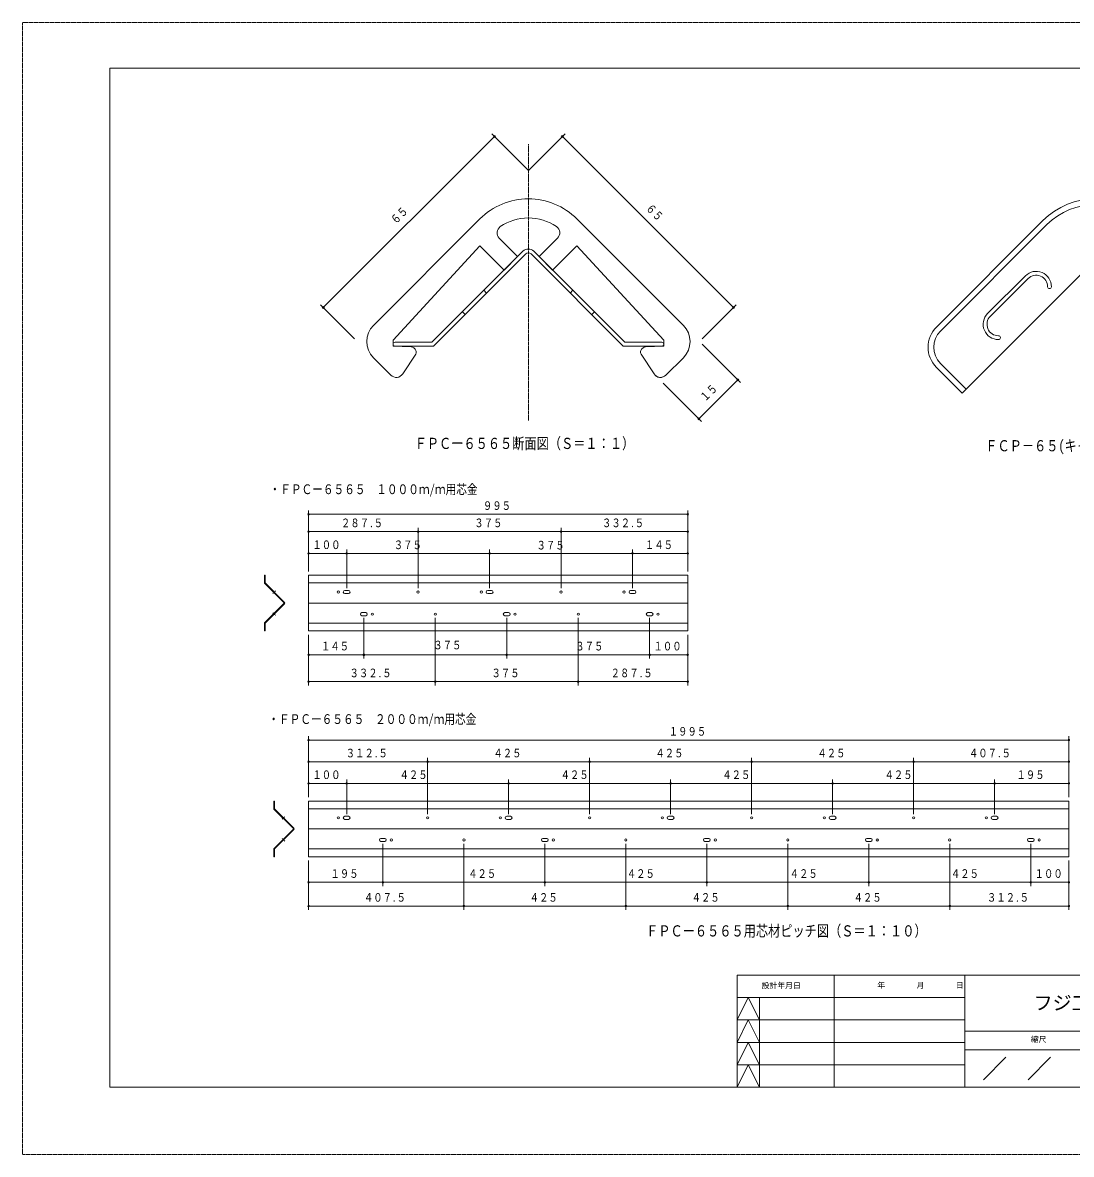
# Model space of a CAD drawing. Units: millimetres, scale not verified, with parts at other scales. Extents: x -256 to 929, y -179 to 1939.
# Drawn here: x -255.5 to 19.6, y -179 to 118 of the extents above; entities that cross this region are included whole.
import ezdxf
from ezdxf.enums import TextEntityAlignment as Align

# ---------------------------------------------------------------- set-up
doc = ezdxf.new("R2010")
doc.units = ezdxf.units.MM
doc.header["$LTSCALE"] = 0.25
doc.linetypes.add('USER16', pattern=[0.26, 0.01, -0.25])
doc.linetypes.add('USER7', pattern=[1.01, 0.5, -0.25, 0.01, -0.25])
for name, color, linetype, lineweight in [('0-0_0', 3, 'USER16', 18), ('0-1_LEVEL001', 7, 'Continuous', 18), ('0-2_LEVEL003', 7, 'Continuous', 18)]:
    doc.layers.add(name, color=color, linetype=linetype, lineweight=lineweight)
doc.styles.add('ＭＳ ゴシック', font='')
doc.styles.get('ＭＳ ゴシック').set_extended_font_data('MS Gothic')

msp = doc.modelspace()

# ---------------------------------------------------------------- linework, layer by layer
at = {"layer": '0-0_0'}
msp.add_lwpolyline([(164.461, 118.0013), (-255.539, 118.0013), (-255.539, -178.9987), (164.461, -178.9987)], close=True, dxfattribs=at)
at = {"layer": '0-1_LEVEL001'}
for p, q in [((-232.6807, 106.0937), (-232.6807, -161.3577)), ((148.4131, 106.0937), (-232.6807, 106.0937)), ((-15.7727, 38.1187), (12.158, 66.0494)), ((-14.7121, 37.058), (13.2186, 64.9887)), ((25.9466, 55.7964), (-9.0552, 20.7946)), ((7.5618, 51.5537), (-2.3377, 41.6542)), ((8.2689, 50.8466), (-1.6306, 40.9471)), ((-9.0552, 20.7946), (-15.7727, 27.5121)), ((-7.9946, 21.8552), (-14.7121, 28.5727)), ((-171.0186, -31.0361), (-170.0186, -31.0361)), ((-171.0186, -31.8361), (-170.0186, -31.8361)), ((-133.5186, -31.0361), (-132.5186, -31.0361)), ((-133.5186, -31.8361), (-132.5186, -31.8361)), ((-96.0186, -31.0361), (-95.0186, -31.0361)), ((-96.0186, -31.8361), (-95.0186, -31.8361)), ((-165.5186, -36.8344), (-166.5186, -36.8344)), ((-165.5186, -37.6344), (-166.5186, -37.6344)), ((-128.0186, -36.8344), (-129.0186, -36.8344)), ((-128.0186, -37.6344), (-129.0186, -37.6344)), ((-90.5186, -36.8344), (-91.5186, -36.8344)), ((-90.5186, -37.6344), (-91.5186, -37.6344)), ((-171.0186, -90.277), (-170.0186, -90.277)), ((-171.0186, -91.077), (-170.0186, -91.077)), ((-128.5186, -90.277), (-127.5186, -90.277)), ((-128.5186, -91.077), (-127.5186, -91.077)), ((-86.0186, -90.277), (-85.0186, -90.277)), ((-86.0186, -91.077), (-85.0186, -91.077)), ((-43.5186, -90.277), (-42.5186, -90.277)), ((-43.5186, -91.077), (-42.5186, -91.077)), ((-1.0186, -90.277), (-0.0186, -90.277)), ((-1.0186, -91.077), (-0.0186, -91.077)), ((-160.5186, -96.0752), (-161.5186, -96.0752)), ((-160.5186, -96.8752), (-161.5186, -96.8752)), ((-118.0186, -96.0752), (-119.0186, -96.0752)), ((-118.0186, -96.8752), (-119.0186, -96.8752)), ((-75.5186, -96.0752), (-76.5186, -96.0752)), ((-75.5186, -96.8752), (-76.5186, -96.8752)), ((-33.0186, -96.0752), (-34.0186, -96.0752)), ((-33.0186, -96.8752), (-34.0186, -96.8752)), ((9.4814, -96.0752), (8.4814, -96.0752)), ((9.4814, -96.8752), (8.4814, -96.8752)), ((-42.6237, -131.9674), (-42.6237, -161.3577)), ((-8.335, -161.3577), (-8.335, -131.9674)), ((-68.0952, -137.8455), (-8.335, -137.8455)), ((-62.2172, -137.8455), (-62.2172, -161.3577)), ((-68.0952, -143.7235), (-8.335, -143.7235)), ((-8.335, -146.6625), (74.9374, -146.6625)), ((-68.0952, -149.6016), (-8.335, -149.6016)), ((-8.335, -151.5609), (74.9374, -151.5609)), ((-3.4366, -159.3983), (2.4414, -153.5203)), ((8.3195, -159.3983), (14.1975, -153.5203)), ((-68.0952, -155.4796), (-8.335, -155.4796)), ((-232.6807, -161.3577), (148.4131, -161.3577))]:
    msp.add_line(p, q, dxfattribs=at)
at = {"layer": '0-1_LEVEL001', "color": 6}
for p, q in [((-131.7489, 88.1271), (-176.6502, 43.2258)), ((-122.832, 79.2102), (-132.456, 88.8342)), ((-122.8384, 79.2167), (-113.2209, 88.8342)), ((-113.928, 88.1271), (-69.0267, 43.2258)), ((-168.4468, 35.0225), (-177.3573, 43.9329)), ((-77.2301, 35.0225), (-68.3196, 43.9329)), ((-77.2301, 33.6083), (-67.1667, 23.545)), ((-78.1269, 13.999), (-67.8738, 24.2521)), ((-87.4831, 23.3552), (-77.4198, 13.2919)), ((-180.5186, -18.0335), (-180.5186, -10.0335)), ((-180.5186, -11.0335), (-81.0186, -11.0335)), ((-81.0186, -18.0335), (-81.0186, -10.0335)), ((-180.5186, -22.0335), (-180.5186, -14.5643)), ((-151.7686, -30.4361), (-151.7686, -14.5643)), ((-114.2686, -30.4361), (-114.2686, -14.5643)), ((-81.0186, -22.0335), (-81.0186, -14.5643)), ((-180.5186, -15.5643), (-151.7686, -15.5643)), ((-151.7686, -15.5643), (-114.2686, -15.5643)), ((-114.2686, -15.5643), (-81.0186, -15.5643)), ((-180.5186, -26.0335), (-180.5186, -20.3017)), ((-170.5186, -30.4361), (-170.5186, -20.3017)), ((-133.0186, -30.4361), (-133.0186, -20.3017)), ((-95.5186, -30.4361), (-95.5186, -20.3017)), ((-81.0186, -26.0335), (-81.0186, -20.3017)), ((-180.5186, -21.3017), (-170.5186, -21.3017)), ((-170.5186, -21.3017), (-133.0186, -21.3017)), ((-133.0186, -21.3017), (-95.5186, -21.3017)), ((-95.5186, -21.3017), (-81.0186, -21.3017)), ((-166.0186, -38.2344), (-166.0186, -48.9021)), ((-147.2686, -38.2344), (-147.2686, -55.9433)), ((-128.5186, -38.2344), (-128.5186, -48.9021)), ((-109.7686, -38.2344), (-109.7686, -55.9433)), ((-91.0186, -38.2344), (-91.0186, -48.9021)), ((-180.5186, -42.6371), (-180.5186, -48.9021)), ((-81.0186, -42.6371), (-81.0186, -48.9021)), ((-180.5186, -47.6371), (-180.5186, -55.9433)), ((-180.5186, -47.9021), (-166.0186, -47.9021)), ((-166.0186, -47.9021), (-128.5186, -47.9021)), ((-128.5186, -47.9021), (-91.0186, -47.9021)), ((-91.0186, -47.9021), (-81.0186, -47.9021)), ((-81.0186, -47.6371), (-81.0186, -55.9433)), ((-180.5186, -54.9433), (-147.2686, -54.9433)), ((-147.2686, -54.9433), (-109.7686, -54.9433)), ((-109.7686, -54.9433), (-81.0186, -54.9433)), ((-180.5186, -77.2743), (-180.5186, -69.2743)), ((-180.5186, -70.2743), (18.9814, -70.2743)), ((18.9814, -77.2743), (18.9814, -69.2743)), ((-180.5186, -81.2743), (-180.5186, -74.9642)), ((-180.5186, -75.9642), (-149.2686, -75.9642)), ((-149.2686, -89.677), (-149.2686, -74.9642)), ((-149.2686, -75.9642), (-106.7686, -75.9642)), ((-106.7686, -89.677), (-106.7686, -74.9642)), ((-106.7686, -75.9642), (-64.2686, -75.9642)), ((-64.2686, -89.677), (-64.2686, -74.9642)), ((-64.2686, -75.9642), (-21.7686, -75.9642)), ((-21.7686, -89.677), (-21.7686, -74.9642)), ((-21.7686, -75.9642), (18.9814, -75.9642)), ((18.9814, -81.2743), (18.9814, -74.9642)), ((-180.5186, -85.2743), (-180.5186, -80.6541)), ((-180.5186, -81.6541), (-170.5186, -81.6541)), ((-170.5186, -89.677), (-170.5186, -80.6541)), ((-170.5186, -81.6541), (-128.0186, -81.6541)), ((-128.0186, -89.677), (-128.0186, -80.6541)), ((-128.0186, -81.6541), (-85.5186, -81.6541)), ((-85.5186, -89.677), (-85.5186, -80.6541)), ((-85.5186, -81.6541), (-43.0186, -81.6541)), ((-43.0186, -89.677), (-43.0186, -80.6541)), ((-43.0186, -81.6541), (-0.5186, -81.6541)), ((-0.5186, -89.677), (-0.5186, -80.6541)), ((-0.5186, -81.6541), (18.9814, -81.6541)), ((18.9814, -85.2743), (18.9814, -80.6541)), ((-161.0186, -97.4752), (-161.0186, -108.5907)), ((-139.7686, -97.4752), (-139.7686, -114.8496)), ((-118.5186, -97.4752), (-118.5186, -108.5907)), ((-97.2686, -97.4752), (-97.2686, -114.8496)), ((-76.0186, -97.4752), (-76.0186, -108.5907)), ((-54.7686, -97.4752), (-54.7686, -114.8496)), ((-33.5186, -97.4752), (-33.5186, -108.5907)), ((-12.2686, -97.4752), (-12.2686, -114.8496)), ((8.9814, -97.4752), (8.9814, -108.5907)), ((-180.5186, -101.8779), (-180.5186, -108.5907)), ((18.9814, -101.8779), (18.9814, -108.5907)), ((-180.5186, -106.8779), (-180.5186, -114.8496)), ((18.9814, -106.8779), (18.9814, -114.8496)), ((-180.5186, -107.5907), (-161.0186, -107.5907)), ((-161.0186, -107.5907), (-118.5186, -107.5907)), ((-118.5186, -107.5907), (-76.0186, -107.5907)), ((-76.0186, -107.5907), (-33.5186, -107.5907)), ((-33.5186, -107.5907), (8.9814, -107.5907)), ((8.9814, -107.5907), (18.9814, -107.5907)), ((-180.5186, -113.8496), (-139.7686, -113.8496)), ((-139.7686, -113.8496), (-97.2686, -113.8496)), ((-97.2686, -113.8496), (-54.7686, -113.8496)), ((-54.7686, -113.8496), (-12.2686, -113.8496)), ((-12.2686, -113.8496), (18.9814, -113.8496))]:
    msp.add_line(p, q, dxfattribs=at)
at = {"layer": '0-1_LEVEL001', "color": 2}
for p, q in [((-147.7286, 33.1133), (-123.5455, 57.2964)), ((-97.9483, 33.1133), (-122.1313, 57.2964)), ((-121.4242, 58.0035), (-97.5341, 34.1133)), ((-133.7986, 47.0433), (-134.5057, 47.7504)), ((-111.8783, 47.0433), (-111.1712, 47.7504)), ((-139.4554, 41.3865), (-140.1626, 42.0936)), ((-106.2214, 41.3865), (-105.5143, 42.0936)), ((-157.8352, 33.1133), (-147.7286, 33.1133)), ((-87.8417, 33.1133), (-97.9483, 33.1133)), ((-97.5341, 34.1133), (-87.8417, 34.1133)), ((-192.0786, -27.0335), (-192.0786, -29.1335)), ((-192.0786, -27.0335), (-191.8786, -27.0335)), ((-192.0786, -29.1335), (-187.0182, -34.1939)), ((-191.8786, -27.0335), (-191.8786, -29.0506)), ((-191.8786, -29.0506), (-186.8768, -34.0524)), ((-180.5186, -29.0506), (-81.0186, -29.0506)), ((-190.0587, -30.8705), (-190.2002, -31.0119)), ((-188.9274, -32.0018), (-189.0688, -32.1433)), ((-192.0786, -39.5371), (-187.0182, -34.4767)), ((-191.8786, -39.62), (-186.8768, -34.6181)), ((-180.5186, -34.3353), (-81.0186, -34.3353)), ((-190.0587, -37.8001), (-190.2002, -37.6587)), ((-188.9274, -36.6687), (-189.0688, -36.5273)), ((-192.0786, -41.6371), (-192.0786, -39.5371)), ((-191.8786, -41.6371), (-191.8786, -39.62)), ((-81.0186, -39.62), (-180.5186, -39.62)), ((-192.0786, -41.6371), (-191.8786, -41.6371)), ((-189.6316, -86.2743), (-189.6316, -88.3743)), ((-189.6316, -86.2743), (-189.4316, -86.2743)), ((-189.6316, -88.3743), (-184.5712, -93.4347)), ((-189.4316, -86.2743), (-189.4316, -88.2914)), ((-189.4316, -88.2914), (-184.4298, -93.2933)), ((-180.5186, -88.2914), (18.9814, -88.2914)), ((-187.6118, -90.1113), (-187.7532, -90.2527)), ((-186.4804, -91.2426), (-186.6218, -91.3841)), ((-189.6316, -98.7779), (-184.5712, -93.7175)), ((-189.4316, -98.8608), (-184.4298, -93.8589)), ((-180.5186, -93.5761), (18.9814, -93.5761)), ((-187.6118, -97.0409), (-187.7532, -96.8995)), ((-186.4804, -95.9096), (-186.6218, -95.7681)), ((-189.6316, -100.8779), (-189.6316, -98.7779)), ((-189.6316, -100.8779), (-189.4316, -100.8779)), ((-189.4316, -100.8779), (-189.4316, -98.8608)), ((18.9814, -98.8608), (-180.5186, -98.8608))]:
    msp.add_line(p, q, dxfattribs=at)
at = {"layer": '0-1_LEVEL001', "color": 8, "linetype": 'USER7'}
for p, q in [((-189.8564, -31.7994), (-189.2017, -31.1447)), ((-189.8564, -36.8711), (-189.2017, -37.5258)), ((-187.4094, -91.0403), (-186.7547, -90.3856)), ((-187.4094, -96.1119), (-186.7547, -96.7666))]:
    msp.add_line(p, q, dxfattribs=at)
at = {"layer": '0-1_LEVEL001', "color": 2}
msp.add_lwpolyline([(-124.2527, 58.0035), (-148.1428, 34.1133), (-157.8352, 34.1133)], dxfattribs=at)
for points in [[(-180.5186, -27.0335), (-180.5186, -41.6371), (-81.0186, -41.6371), (-81.0186, -27.0335)], [(-180.5186, -86.2743), (-180.5186, -100.8779), (18.9814, -100.8779), (18.9814, -86.2743)]]:
    msp.add_lwpolyline(points, close=True, dxfattribs=at)
at = {"layer": '0-1_LEVEL001'}
for points in [[(-68.0952, -161.3577), (-68.0952, -131.9674), (148.4131, -131.9674)], [(-62.2172, -143.7235), (-65.1562, -137.8455), (-68.0952, -143.7235)], [(-68.0952, -149.6016), (-65.1562, -143.7235), (-62.2172, -149.6016)], [(-62.2172, -155.4796), (-65.1562, -149.6016), (-68.0952, -155.4796)], [(-68.0952, -161.3577), (-65.1562, -155.4796), (-62.2172, -161.3577)]]:
    msp.add_lwpolyline(points, dxfattribs=at)
at = {"layer": '0-1_LEVEL001', "color": 6}
for centre, radius in [((-131.7489, 88.1271), 0.2667), ((-113.928, 88.1271), 0.2667), ((-176.6502, 43.2258), 0.2667), ((-69.0267, 43.2258), 0.2667), ((-67.8738, 24.2521), 0.2667), ((-78.1269, 13.999), 0.2667), ((-180.5186, -11.0335), 0.2), ((-81.0186, -11.0335), 0.2), ((-180.5186, -15.5643), 0.2), ((-151.7686, -15.5643), 0.2), ((-114.2686, -15.5643), 0.2), ((-81.0186, -15.5643), 0.2), ((-180.5186, -21.3017), 0.2), ((-170.5186, -21.3017), 0.2), ((-133.0186, -21.3017), 0.2), ((-95.5186, -21.3017), 0.2), ((-81.0186, -21.3017), 0.2), ((-180.5186, -47.9021), 0.2), ((-166.0186, -47.9021), 0.2), ((-128.5186, -47.9021), 0.2), ((-91.0186, -47.9021), 0.2), ((-81.0186, -47.9021), 0.2), ((-180.5186, -54.9433), 0.2), ((-147.2686, -54.9433), 0.2), ((-109.7686, -54.9433), 0.2), ((-81.0186, -54.9433), 0.2), ((-180.5186, -70.2743), 0.2), ((18.9814, -70.2743), 0.2), ((-180.5186, -75.9642), 0.2), ((-149.2686, -75.9642), 0.2), ((-106.7686, -75.9642), 0.2), ((-64.2686, -75.9642), 0.2), ((-21.7686, -75.9642), 0.2), ((18.9814, -75.9642), 0.2), ((-180.5186, -81.6541), 0.2), ((-170.5186, -81.6541), 0.2), ((-128.0186, -81.6541), 0.2), ((-85.5186, -81.6541), 0.2), ((-43.0186, -81.6541), 0.2), ((-0.5186, -81.6541), 0.2), ((18.9814, -81.6541), 0.2), ((-180.5186, -107.5907), 0.2), ((-161.0186, -107.5907), 0.2), ((-118.5186, -107.5907), 0.2), ((-76.0186, -107.5907), 0.2), ((-33.5186, -107.5907), 0.2), ((8.9814, -107.5907), 0.2), ((18.9814, -107.5907), 0.2), ((-180.5186, -113.8496), 0.2), ((-139.7686, -113.8496), 0.2), ((-97.2686, -113.8496), 0.2), ((-54.7686, -113.8496), 0.2), ((-12.2686, -113.8496), 0.2), ((18.9814, -113.8496), 0.2)]:
    msp.add_circle(centre, radius, dxfattribs=at)
at = {"layer": '0-1_LEVEL001'}
for centre in [(-172.7186, -31.4361), (-151.7686, -31.4361), (-135.2186, -31.4361), (-114.2686, -31.4361), (-97.7186, -31.4361), (-163.8186, -37.2344), (-147.2686, -37.2344), (-126.3186, -37.2344), (-109.7686, -37.2344), (-88.8186, -37.2344), (-172.7186, -90.677), (-149.2686, -90.677), (-130.2186, -90.677), (-106.7686, -90.677), (-87.7186, -90.677), (-64.2686, -90.677), (-45.2186, -90.677), (-21.7686, -90.677), (-2.7186, -90.677), (-158.8186, -96.4752), (-139.7686, -96.4752), (-116.3186, -96.4752), (-97.2686, -96.4752), (-73.8186, -96.4752), (-54.7686, -96.4752), (-31.3186, -96.4752), (-12.2686, -96.4752), (11.1814, -96.4752)]:
    msp.add_circle(centre, 0.3, dxfattribs=at)
for centre, radius, start, end in [((25.9466, 52.2608), 19.5, 45, 135), ((25.9466, 52.2608), 18, 45, 135), ((10.3902, 48.7253), 4, 359.41531, 135), ((10.3902, 48.7253), 3, 359.41531, 135), ((13.89, 48.6896), 0.5, 179.41531, 359.41531), ((0.4907, 38.8258), 4, 135, 270.58469), ((0.4907, 38.8258), 3, 135, 270.58469), ((-10.4694, 32.8154), 7.5, 135, 225), ((-10.4694, 32.8154), 6, 135, 225), ((0.5264, 35.326), 0.5, 270.58469, 90.58469), ((-171.0186, -31.4361), 0.4, 90, 270), ((-170.0186, -31.4361), 0.4, 270, 90), ((-133.5186, -31.4361), 0.4, 90, 270), ((-132.5186, -31.4361), 0.4, 270, 90), ((-96.0186, -31.4361), 0.4, 90, 270), ((-95.0186, -31.4361), 0.4, 270, 90), ((-166.5186, -37.2344), 0.4, 90, 270), ((-165.5186, -37.2344), 0.4, 270, 90), ((-129.0186, -37.2344), 0.4, 90, 270), ((-128.0186, -37.2344), 0.4, 270, 90), ((-91.5186, -37.2344), 0.4, 90, 270), ((-90.5186, -37.2344), 0.4, 270, 90), ((-171.0186, -90.677), 0.4, 90, 270), ((-170.0186, -90.677), 0.4, 270, 90), ((-128.5186, -90.677), 0.4, 90, 270), ((-127.5186, -90.677), 0.4, 270, 90), ((-86.0186, -90.677), 0.4, 90, 270), ((-85.0186, -90.677), 0.4, 270, 90), ((-43.5186, -90.677), 0.4, 90, 270), ((-42.5186, -90.677), 0.4, 270, 90), ((-1.0186, -90.677), 0.4, 90, 270), ((-0.0186, -90.677), 0.4, 270, 90), ((-161.5186, -96.4752), 0.4, 90, 270), ((-160.5186, -96.4752), 0.4, 270, 90), ((-119.0186, -96.4752), 0.4, 90, 270), ((-118.0186, -96.4752), 0.4, 270, 90), ((-76.5186, -96.4752), 0.4, 90, 270), ((-75.5186, -96.4752), 0.4, 270, 90), ((-34.0186, -96.4752), 0.4, 90, 270), ((-33.0186, -96.4752), 0.4, 270, 90), ((8.4814, -96.4752), 0.4, 90, 270), ((9.4814, -96.4752), 0.4, 270, 90)]:
    msp.add_arc(centre, radius, start, end, dxfattribs=at)
at = {"layer": '0-1_LEVEL001', "color": 2}
for centre, radius, start, end in [((-122.8384, 56.5892), 2, 45, 135), ((-122.8384, 56.5892), 1, 45, 135), ((-157.8352, 33.6133), 0.5, 90, 270), ((-87.8417, 33.6133), 0.5, 270, 90), ((-187.1596, -34.3353), 0.2, 315, 45), ((-187.1596, -34.3353), 0.4, 315, 45), ((-184.7126, -93.5761), 0.2, 315, 45), ((-184.7126, -93.5761), 0.4, 315, 45)]:
    msp.add_arc(centre, radius, start, end, dxfattribs=at)
at = {"layer": '0-2_LEVEL003'}
for p, q in [((-135.5664, 66.4887), (-163.8506, 38.2045)), ((-110.1105, 66.4887), (-110.2981, 66.6771)), ((-110.1105, 66.4887), (-82.1798, 38.558)), ((-158.3352, 34.6689), (-135.5664, 59.4177)), ((-129.2024, 53.0537), (-135.5664, 59.4177)), ((-125.6669, 56.5892), (-130.487, 61.4094)), ((-120.01, 56.5892), (-115.1899, 61.4094)), ((-87.3417, 34.6689), (-110.1105, 59.4177)), ((-125.6669, 56.5892), (-129.2024, 53.0537)), ((-158.3352, 34.6689), (-158.3352, 33.1133)), ((-158.3211, 33.0992), (-153.5885, 32.936)), ((-158.9009, 25.4766), (-163.4971, 30.0727)), ((-158.9009, 25.4766), (-163.4971, 30.0727)), ((-152.4134, 31.0197), (-155.8104, 25.7999)), ((-152.9158, 32.6437), (-152.5444, 32.2723)), ((-93.2635, 31.0197), (-89.8665, 25.7999)), ((-92.7611, 32.6437), (-93.1325, 32.2723)), ((-86.776, 25.4766), (-82.1798, 30.0727))]:
    msp.add_line(p, q, dxfattribs=at)
at = {"layer": '0-2_LEVEL003', "color": 3}
msp.add_line((-82.1798, 30.0727), (-86.776, 25.4766), dxfattribs=at)
at = {"layer": '0-2_LEVEL003', "color": 6, "linetype": 'USER7'}
msp.add_lwpolyline([(-122.8384, 86.1378), (-122.8384, 79.2037), (-122.8384, 13.5913)], dxfattribs=at)
at = {"layer": '0-2_LEVEL003'}
for points in [[(-120.01, 56.5892), (-116.4745, 53.0537), (-110.1105, 59.4177)], [(-87.3417, 34.6689), (-87.3417, 33.0996), (-92.0884, 32.936)]]:
    msp.add_lwpolyline(points, dxfattribs=at)
for centre, radius, start, end in [((-122.8384, 53.7608), 18, 90, 135), ((-122.8384, 53.7608), 18, 45, 90), ((-122.8384, 53.7608), 13, 90, 124.52432), ((-122.8384, 53.7608), 13, 55.47568, 90), ((-129.0728, 62.8236), 2, 124.52432, 225), ((-116.6041, 62.8236), 2, 315, 55.47568), ((-159.2544, 34.3154), 6, 135, 225), ((-86.4224, 34.3154), 6, 315, 45), ((-153.6229, 31.9366), 1, 45, 88.02507), ((-92.054, 31.9366), 1, 91.97493, 135), ((-153.2515, 31.5652), 1, 326.9444, 45), ((-92.4254, 31.5652), 1, 135, 213.0556), ((-157.4867, 26.8908), 2, 225, 326.9444), ((-88.1902, 26.8908), 2, 213.0556, 315), ((-88.1902, 26.8908), 2, 225, 315)]:
    msp.add_arc(centre, radius, start, end, dxfattribs=at)

# ---------------------------------------------------------------- texts
at = {"layer": '0-1_LEVEL001', "style": 'ＭＳ ゴシック', "width": 0.8}
for s, rotation, p in [('６５', 45, (-157.23, 64.4643)), ('６５', 315, (-92.6895, 68.7069)), ('１５', 45, (-76.0308, 17.9134))]:
    msp.add_text(s, height=2.199, rotation=rotation, dxfattribs=at).set_placement(p, align=Align.BOTTOM_LEFT)
for s, height, p in [('ＦＰＣー６５６５断面図（Ｓ＝１：１）', 2.933, (-152.6792, 5.2342)), ('ＦＣＰ－６５(キャップ)(Ｓ＝１：１)', 2.933, (-2.9601, 4.624)), ('・ＦＰＣー６５６５\u3000１０００ｍ/ｍ用芯金', 2.566, (-190.7616, -6.5043)), ('９９５', 2.199, (-134.7686, -10.5335)), ('２８７.５', 2.199, (-172.0186, -15.0643)), ('３７５', 2.199, (-137.0186, -15.0643)), ('３３２.５', 2.199, (-103.5186, -15.0643)), ('１００', 2.199, (-179.5186, -20.8017)), ('３７５', 2.199, (-158.152, -20.8258)), ('３７５', 2.199, (-120.7052, -20.9218)), ('１４５', 2.199, (-92.2686, -20.8017)), ('１４５', 2.199, (-177.2686, -47.4021)), ('３７５', 2.199, (-147.7822, -47.1234)), ('３７５', 2.199, (-110.5274, -47.4114)), ('１００', 2.199, (-90.0186, -47.4021)), ('３３２.５', 2.199, (-169.7686, -54.4433)), ('３７５', 2.199, (-132.5186, -54.4433)), ('２８７.５', 2.199, (-101.2686, -54.4433)), ('・ＦＰＣー６５６５\u3000２０００ｍ/ｍ用芯金', 2.566, (-191.08, -66.8267)), ('１９９５', 2.199, (-86.0186, -69.7743)), ('３１２.５', 2.199, (-170.7686, -75.4642)), ('４２５', 2.199, (-132.0186, -75.4642)), ('４２５', 2.199, (-89.5186, -75.4642)), ('４２５', 2.199, (-47.0186, -75.4642)), ('４０７.５', 2.199, (-7.2686, -75.4642)), ('１００', 2.199, (-179.5186, -81.1541)), ('４２５', 2.199, (-156.6564, -81.1541)), ('４２５', 2.199, (-114.3992, -81.1541)), ('４２５', 2.199, (-71.9691, -81.1541)), ('４２５', 2.199, (-29.4093, -81.1541)), ('１９５', 2.199, (5.2314, -81.1541)), ('１９５', 2.199, (-174.7686, -107.0907)), ('４２５', 2.199, (-138.6532, -107.0907)), ('４２５', 2.199, (-97.0296, -107.0907)), ('４２５', 2.199, (-54.297, -107.0907)), ('４２５', 2.199, (-11.9965, -107.0907)), ('１００', 2.199, (9.9814, -107.0907)), ('４０７.５', 2.199, (-166.0186, -113.3496)), ('４２５', 2.199, (-122.5186, -113.3496)), ('４２５', 2.199, (-80.0186, -113.3496)), ('４２５', 2.199, (-37.5186, -113.3496)), ('３１２.５', 2.199, (-2.5186, -113.3496)), ('ＦＰＣー６５６５用芯材ピッチ図（Ｓ＝１：１０）', 2.933, (-91.9508, -122.6976))]:
    msp.add_text(s, height=height, dxfattribs=at).set_placement(p, align=Align.BOTTOM_LEFT)
at = {"layer": '0-1_LEVEL001', "style": 'ＭＳ ゴシック'}
for s, height, p in [('設計年月日', 1.466, (-61.6175, -135.8583)), ('年', 1.466, (-31.2647, -135.7934)), ('月', 1.466, (-20.9781, -135.7934)), ('日', 1.466, (-10.6915, -135.7934)), ('フジ工業株式会社', 3.666, (9.7105, -142.1859)), ('縮尺', 1.466, (8.9947, -149.9987))]:
    msp.add_text(s, height=height, dxfattribs=at).set_placement(p, align=Align.BOTTOM_LEFT)

doc.saveas('drawing.dxf')
